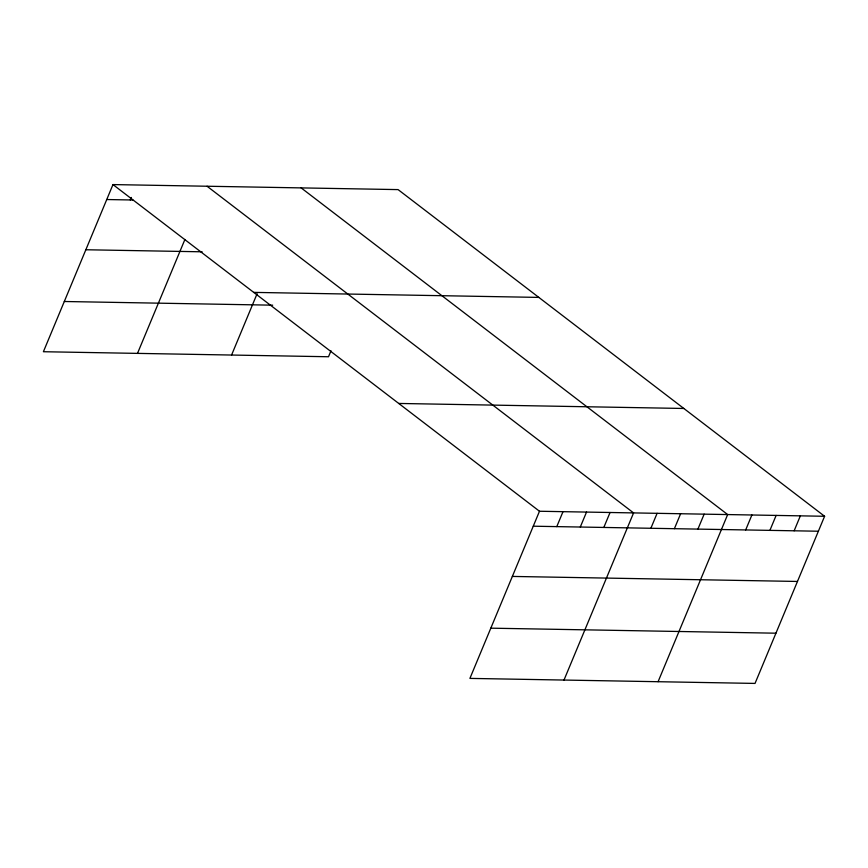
<?xml version="1.0" encoding="UTF-8"?>
<svg xmlns="http://www.w3.org/2000/svg" width="868" height="868" viewBox="0 0 868 868"><rect width="100%" height="100%" fill="white"/><g stroke="black" fill="none" stroke-linecap="round" stroke-linejoin="round"><path stroke-width="1.3" d="M824.6 516.276L539.484 511.252L469.913 678.396L755.03 683.42L824.6 516.276L398.086 189.604L112.97 184.58L43.4 351.724L328.516 356.748L331.001 350.77M130.276 199.944L131.307 197.459M137.491 353.385L184.917 239.459M231.572 355.045L257.102 293.731M556.779 526.616L563.006 511.664M580.301 527.028L586.529 512.077M603.824 527.44L610.052 512.5M563.994 680.056L633.575 512.912L207.061 186.24M650.87 528.276L657.098 513.324M674.393 528.688L680.62 513.737M697.915 529.1L704.143 514.149M658.085 681.705L727.666 514.561L301.153 187.9M745.677 529.947L751.894 514.995M769.905 530.37L776.133 515.418M794.144 530.793L800.361 515.842M106.753 199.531L132.891 199.998M85.845 249.756L202.146 251.807M253.727 292.386L538.844 297.409M64.308 301.5L272.682 305.178M398.738 403.446L683.854 408.47M533.267 526.203L818.372 531.227M512.359 576.428L797.475 581.452M490.811 628.172L775.927 633.195M112.97 184.58L539.484 511.252"/></g></svg>
